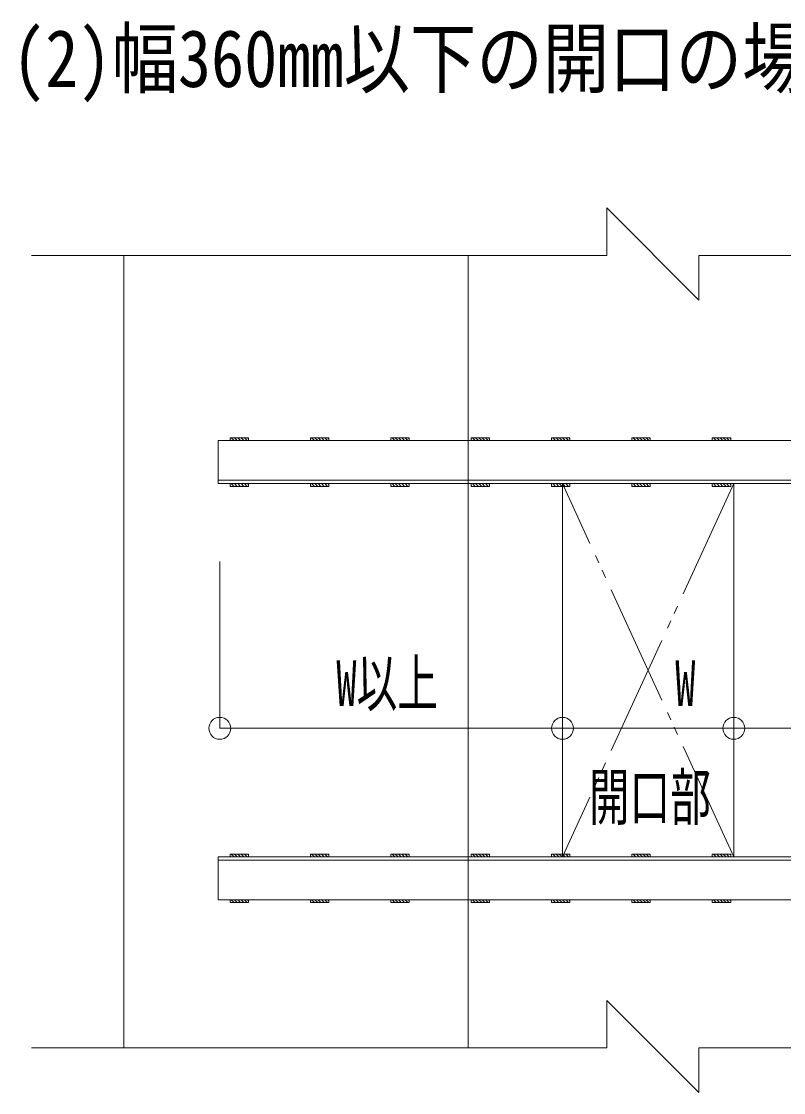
# Model space of a CAD drawing. Units: millimetres, scale not verified. Extents: x -2940 to 2940, y -2044 to 2044.
# Drawn here: x 1123 to 1575, y -1310 to -674 of the extents above; entities that cross this region are included whole.
import ezdxf
from ezdxf.enums import TextEntityAlignment as Align

# ---------------------------------------------------------------- set-up
doc = ezdxf.new("R2010")
doc.units = ezdxf.units.MM
doc.header["$LTSCALE"] = 8
doc.linetypes.add('DASHED1', pattern=[1.8, 1.2, -0.6])
doc.linetypes.add('DOUBLE_CHAIN2', pattern=[12.8, 9, -1, 0.6, -0.6, 0.6, -1])
for name, color, linetype, lineweight in [('0-0_特記', 4, 'Continuous', 18), ('0-1_0-0', 7, 'Continuous', 18), ('0-D_ADD_LINE', 4, 'DASHED1', 9)]:
    doc.layers.add(name, color=color, linetype=linetype, lineweight=lineweight)
doc.layers.add('0-B_96', color=7, linetype='Continuous')
doc.styles.add('ＭＳ ゴシック', font='')
doc.styles.get('ＭＳ ゴシック').set_extended_font_data('MS Gothic')

msp = doc.modelspace()

# ---------------------------------------------------------------- linework, layer by layer
at = {"layer": '0-1_0-0', "color": 4, "lineweight": 9}
for p, q in [((1470.369, -784.774), (1470.369, -812.93)), ((1525.026, -839.43), (1470.369, -784.774)), ((1470.369, -812.93), (1128.781, -812.93)), ((1896.987, -812.93), (1525.026, -812.93)), ((1525.026, -812.93), (1525.026, -839.43)), ((1740.978, -922.887), (1239.608, -922.887)), ((1239.608, -948.444), (1239.608, -922.887)), ((1740.978, -946.399), (1239.608, -946.399)), ((1740.978, -948.444), (1239.608, -948.444)), ((1444.002, -1170.034), (1444.002, -948.444)), ((1545.693, -948.444), (1444.002, -948.444)), ((1545.693, -1170.034), (1545.693, -948.444)), ((1240.562, -994.749), (1240.562, -1093.726)), ((1240.562, -1093.726), (1741.93, -1093.726)), ((1239.608, -1170.034), (1740.978, -1170.034)), ((1239.608, -1195.59), (1239.608, -1170.034)), ((1545.693, -1170.034), (1444.002, -1170.034)), ((1239.608, -1172.078), (1740.978, -1172.078)), ((1239.608, -1195.59), (1740.978, -1195.59)), ((1470.369, -1255.336), (1470.369, -1283.491)), ((1525.026, -1309.991), (1470.369, -1255.336)), ((1470.369, -1283.491), (1128.781, -1283.491)), ((1837.774, -1283.491), (1525.026, -1283.491)), ((1525.026, -1283.491), (1525.026, -1309.991))]:
    msp.add_line(p, q, dxfattribs=at)
at = {"layer": '0-1_0-0'}
for p, q in [((1183.64, -1283.491), (1183.64, -812.93)), ((1388.075, -1283.491), (1388.075, -812.93)), ((1246.65, -921.242), (1257.618, -921.242)), ((1246.65, -922.887), (1246.65, -921.242)), ((1247.4, -921.242), (1249.046, -922.887)), ((1249.339, -921.242), (1250.985, -922.887)), ((1251.279, -921.242), (1252.924, -922.887)), ((1253.218, -921.242), (1254.864, -922.887)), ((1255.157, -921.242), (1256.803, -922.887)), ((1257.096, -921.242), (1257.618, -921.763)), ((1257.618, -921.242), (1257.618, -922.887)), ((1294.355, -921.242), (1305.322, -921.242)), ((1294.355, -922.887), (1294.355, -921.242)), ((1295.105, -921.242), (1296.751, -922.887)), ((1297.044, -921.242), (1298.69, -922.887)), ((1298.984, -921.242), (1300.629, -922.887)), ((1300.923, -921.242), (1302.569, -922.887)), ((1302.862, -921.242), (1304.508, -922.887)), ((1304.801, -921.242), (1305.322, -921.763)), ((1305.322, -921.242), (1305.322, -922.887)), ((1342.06, -921.242), (1353.027, -921.242)), ((1342.06, -922.887), (1342.06, -921.242)), ((1342.81, -921.242), (1344.456, -922.887)), ((1344.749, -921.242), (1346.395, -922.887)), ((1346.689, -921.242), (1348.334, -922.887)), ((1348.628, -921.242), (1350.274, -922.887)), ((1350.567, -921.242), (1352.213, -922.887)), ((1352.506, -921.242), (1353.027, -921.763)), ((1353.027, -921.242), (1353.027, -922.887)), ((1389.765, -921.242), (1400.733, -921.242)), ((1389.765, -922.887), (1389.765, -921.242)), ((1390.515, -921.242), (1392.161, -922.887)), ((1392.454, -921.242), (1394.1, -922.887)), ((1394.394, -921.242), (1396.039, -922.887)), ((1396.333, -921.242), (1397.979, -922.887)), ((1398.272, -921.242), (1399.918, -922.887)), ((1400.211, -921.242), (1400.733, -921.763)), ((1400.733, -921.242), (1400.733, -922.887)), ((1437.47, -921.242), (1448.438, -921.242)), ((1437.47, -922.887), (1437.47, -921.242)), ((1438.22, -921.242), (1439.866, -922.887)), ((1440.159, -921.242), (1441.805, -922.887)), ((1442.099, -921.242), (1443.744, -922.887)), ((1444.038, -921.242), (1445.684, -922.887)), ((1445.977, -921.242), (1447.623, -922.887)), ((1447.916, -921.242), (1448.438, -921.763)), ((1448.438, -921.242), (1448.438, -922.887)), ((1485.175, -921.242), (1496.142, -921.242)), ((1485.175, -922.887), (1485.175, -921.242)), ((1485.925, -921.242), (1487.571, -922.887)), ((1487.864, -921.242), (1489.51, -922.887)), ((1489.804, -921.242), (1491.449, -922.887)), ((1491.743, -921.242), (1493.389, -922.887)), ((1493.682, -921.242), (1495.328, -922.887)), ((1495.621, -921.242), (1496.142, -921.763)), ((1496.142, -921.242), (1496.142, -922.887)), ((1532.88, -921.242), (1543.847, -921.242)), ((1532.88, -922.887), (1532.88, -921.242)), ((1533.63, -921.242), (1535.276, -922.887)), ((1535.569, -921.242), (1537.215, -922.887)), ((1537.509, -921.242), (1539.154, -922.887)), ((1539.448, -921.242), (1541.094, -922.887)), ((1541.387, -921.242), (1543.033, -922.887)), ((1543.326, -921.242), (1543.847, -921.763)), ((1543.847, -921.242), (1543.847, -922.887)), ((1246.65, -922.43), (1247.107, -922.887)), ((1257.618, -922.887), (1246.65, -922.887)), ((1294.355, -922.43), (1294.812, -922.887)), ((1305.322, -922.887), (1294.355, -922.887)), ((1342.06, -922.43), (1342.517, -922.887)), ((1353.027, -922.887), (1342.06, -922.887)), ((1389.765, -922.43), (1390.222, -922.887)), ((1400.733, -922.887), (1389.765, -922.887)), ((1437.47, -922.43), (1437.927, -922.887)), ((1448.438, -922.887), (1437.47, -922.887)), ((1485.175, -922.43), (1485.632, -922.887)), ((1496.142, -922.887), (1485.175, -922.887)), ((1532.88, -922.43), (1533.337, -922.887)), ((1543.847, -922.887), (1532.88, -922.887)), ((1246.65, -948.444), (1257.618, -948.444)), ((1246.65, -950.089), (1246.65, -948.444)), ((1246.65, -949.632), (1247.107, -950.089)), ((1257.618, -950.089), (1246.65, -950.089)), ((1247.4, -948.444), (1249.046, -950.089)), ((1249.339, -948.444), (1250.985, -950.089)), ((1251.279, -948.444), (1252.924, -950.089)), ((1253.218, -948.444), (1254.864, -950.089)), ((1255.157, -948.444), (1256.803, -950.089)), ((1257.096, -948.444), (1257.618, -948.964)), ((1257.618, -948.444), (1257.618, -950.089)), ((1294.355, -948.444), (1305.322, -948.444)), ((1294.355, -950.089), (1294.355, -948.444)), ((1294.355, -949.632), (1294.812, -950.089)), ((1305.322, -950.089), (1294.355, -950.089)), ((1295.105, -948.444), (1296.751, -950.089)), ((1297.044, -948.444), (1298.69, -950.089)), ((1298.984, -948.444), (1300.629, -950.089)), ((1300.923, -948.444), (1302.569, -950.089)), ((1302.862, -948.444), (1304.508, -950.089)), ((1304.801, -948.444), (1305.322, -948.964)), ((1305.322, -948.444), (1305.322, -950.089)), ((1342.06, -948.444), (1353.027, -948.444)), ((1342.06, -950.089), (1342.06, -948.444)), ((1342.06, -949.632), (1342.517, -950.089)), ((1353.027, -950.089), (1342.06, -950.089)), ((1342.81, -948.444), (1344.456, -950.089)), ((1344.749, -948.444), (1346.395, -950.089)), ((1346.689, -948.444), (1348.334, -950.089)), ((1348.628, -948.444), (1350.274, -950.089)), ((1350.567, -948.444), (1352.213, -950.089)), ((1352.506, -948.444), (1353.027, -948.964)), ((1353.027, -948.444), (1353.027, -950.089)), ((1389.765, -948.444), (1400.733, -948.444)), ((1389.765, -950.089), (1389.765, -948.444)), ((1389.765, -949.632), (1390.222, -950.089)), ((1400.733, -950.089), (1389.765, -950.089)), ((1390.515, -948.444), (1392.161, -950.089)), ((1392.454, -948.444), (1394.1, -950.089)), ((1394.394, -948.444), (1396.039, -950.089)), ((1396.333, -948.444), (1397.979, -950.089)), ((1398.272, -948.444), (1399.918, -950.089)), ((1400.211, -948.444), (1400.733, -948.964)), ((1400.733, -948.444), (1400.733, -950.089)), ((1437.47, -948.444), (1448.438, -948.444)), ((1437.47, -950.089), (1437.47, -948.444)), ((1437.47, -949.632), (1437.927, -950.089)), ((1448.438, -950.089), (1437.47, -950.089)), ((1438.22, -948.444), (1439.866, -950.089)), ((1440.159, -948.444), (1441.805, -950.089)), ((1442.099, -948.444), (1443.744, -950.089)), ((1444.038, -948.444), (1445.684, -950.089)), ((1445.977, -948.444), (1447.623, -950.089)), ((1447.916, -948.444), (1448.438, -948.964)), ((1448.438, -948.444), (1448.438, -950.089)), ((1485.175, -948.444), (1496.142, -948.444)), ((1485.175, -950.089), (1485.175, -948.444)), ((1485.175, -949.632), (1485.632, -950.089)), ((1496.142, -950.089), (1485.175, -950.089)), ((1485.925, -948.444), (1487.571, -950.089)), ((1487.864, -948.444), (1489.51, -950.089)), ((1489.804, -948.444), (1491.449, -950.089)), ((1491.743, -948.444), (1493.389, -950.089)), ((1493.682, -948.444), (1495.328, -950.089)), ((1495.621, -948.444), (1496.142, -948.964)), ((1496.142, -948.444), (1496.142, -950.089)), ((1532.88, -948.444), (1543.847, -948.444)), ((1532.88, -950.089), (1532.88, -948.444)), ((1532.88, -949.632), (1533.337, -950.089)), ((1543.847, -950.089), (1532.88, -950.089)), ((1533.63, -948.444), (1535.276, -950.089)), ((1535.569, -948.444), (1537.215, -950.089)), ((1537.509, -948.444), (1539.154, -950.089)), ((1539.448, -948.444), (1541.094, -950.089)), ((1541.387, -948.444), (1543.033, -950.089)), ((1543.326, -948.444), (1543.847, -948.964)), ((1543.847, -948.444), (1543.847, -950.089)), ((1246.65, -1168.388), (1257.618, -1168.388)), ((1246.65, -1170.034), (1246.65, -1168.388)), ((1246.65, -1169.576), (1247.107, -1170.034)), ((1257.618, -1170.034), (1246.65, -1170.034)), ((1247.4, -1168.388), (1249.046, -1170.034)), ((1249.339, -1168.388), (1250.985, -1170.034)), ((1251.279, -1168.388), (1252.924, -1170.034)), ((1253.218, -1168.388), (1254.864, -1170.034)), ((1255.157, -1168.388), (1256.803, -1170.034)), ((1257.096, -1168.388), (1257.618, -1168.909)), ((1257.618, -1168.388), (1257.618, -1170.034)), ((1294.355, -1168.388), (1305.322, -1168.388)), ((1294.355, -1170.034), (1294.355, -1168.388)), ((1294.355, -1169.576), (1294.812, -1170.034)), ((1305.322, -1170.034), (1294.355, -1170.034)), ((1295.105, -1168.388), (1296.751, -1170.034)), ((1297.044, -1168.388), (1298.69, -1170.034)), ((1298.984, -1168.388), (1300.629, -1170.034)), ((1300.923, -1168.388), (1302.569, -1170.034)), ((1302.862, -1168.388), (1304.508, -1170.034)), ((1304.801, -1168.388), (1305.322, -1168.909)), ((1305.322, -1168.388), (1305.322, -1170.034)), ((1342.06, -1168.388), (1353.027, -1168.388)), ((1342.06, -1170.034), (1342.06, -1168.388)), ((1342.06, -1169.576), (1342.517, -1170.034)), ((1353.027, -1170.034), (1342.06, -1170.034)), ((1342.81, -1168.388), (1344.456, -1170.034)), ((1344.749, -1168.388), (1346.395, -1170.034)), ((1346.689, -1168.388), (1348.334, -1170.034)), ((1348.628, -1168.388), (1350.274, -1170.034)), ((1350.567, -1168.388), (1352.213, -1170.034)), ((1352.506, -1168.388), (1353.027, -1168.909)), ((1353.027, -1168.388), (1353.027, -1170.034)), ((1389.765, -1168.388), (1400.733, -1168.388)), ((1389.765, -1170.034), (1389.765, -1168.388)), ((1389.765, -1169.576), (1390.222, -1170.034)), ((1400.733, -1170.034), (1389.765, -1170.034)), ((1390.515, -1168.388), (1392.161, -1170.034)), ((1392.454, -1168.388), (1394.1, -1170.034)), ((1394.394, -1168.388), (1396.039, -1170.034)), ((1396.333, -1168.388), (1397.979, -1170.034)), ((1398.272, -1168.388), (1399.918, -1170.034)), ((1400.211, -1168.388), (1400.733, -1168.909)), ((1400.733, -1168.388), (1400.733, -1170.034)), ((1437.47, -1168.388), (1448.438, -1168.388)), ((1437.47, -1170.034), (1437.47, -1168.388)), ((1437.47, -1169.576), (1437.927, -1170.034)), ((1448.438, -1170.034), (1437.47, -1170.034)), ((1438.22, -1168.388), (1439.866, -1170.034)), ((1440.159, -1168.388), (1441.805, -1170.034)), ((1442.099, -1168.388), (1443.744, -1170.034)), ((1444.038, -1168.388), (1445.684, -1170.034)), ((1445.977, -1168.388), (1447.623, -1170.034)), ((1447.916, -1168.388), (1448.438, -1168.909)), ((1448.438, -1168.388), (1448.438, -1170.034)), ((1485.175, -1168.388), (1496.142, -1168.388)), ((1485.175, -1170.034), (1485.175, -1168.388)), ((1485.175, -1169.576), (1485.632, -1170.034)), ((1496.142, -1170.034), (1485.175, -1170.034)), ((1485.925, -1168.388), (1487.571, -1170.034)), ((1487.864, -1168.388), (1489.51, -1170.034)), ((1489.804, -1168.388), (1491.449, -1170.034)), ((1491.743, -1168.388), (1493.389, -1170.034)), ((1493.682, -1168.388), (1495.328, -1170.034)), ((1495.621, -1168.388), (1496.142, -1168.909)), ((1496.142, -1168.388), (1496.142, -1170.034)), ((1532.88, -1168.388), (1543.847, -1168.388)), ((1532.88, -1170.034), (1532.88, -1168.388)), ((1532.88, -1169.576), (1533.337, -1170.034)), ((1543.847, -1170.034), (1532.88, -1170.034)), ((1533.63, -1168.388), (1535.276, -1170.034)), ((1535.569, -1168.388), (1537.215, -1170.034)), ((1537.509, -1168.388), (1539.154, -1170.034)), ((1539.448, -1168.388), (1541.094, -1170.034)), ((1541.387, -1168.388), (1543.033, -1170.034)), ((1543.326, -1168.388), (1543.847, -1168.909)), ((1543.847, -1168.388), (1543.847, -1170.034)), ((1246.65, -1195.59), (1257.618, -1195.59)), ((1246.65, -1197.234), (1246.65, -1195.59)), ((1247.4, -1195.59), (1249.046, -1197.234)), ((1249.339, -1195.59), (1250.985, -1197.234)), ((1251.279, -1195.59), (1252.924, -1197.234)), ((1253.218, -1195.59), (1254.864, -1197.234)), ((1255.157, -1195.59), (1256.803, -1197.234)), ((1257.096, -1195.59), (1257.618, -1196.11)), ((1257.618, -1195.59), (1257.618, -1197.234)), ((1294.355, -1195.59), (1305.322, -1195.59)), ((1294.355, -1197.234), (1294.355, -1195.59)), ((1295.105, -1195.59), (1296.751, -1197.234)), ((1297.044, -1195.59), (1298.69, -1197.234)), ((1298.984, -1195.59), (1300.629, -1197.234)), ((1300.923, -1195.59), (1302.569, -1197.234)), ((1302.862, -1195.59), (1304.508, -1197.234)), ((1304.801, -1195.59), (1305.322, -1196.11)), ((1305.322, -1195.59), (1305.322, -1197.234)), ((1342.06, -1195.59), (1353.027, -1195.59)), ((1342.06, -1197.234), (1342.06, -1195.59)), ((1342.81, -1195.59), (1344.456, -1197.234)), ((1344.749, -1195.59), (1346.395, -1197.234)), ((1346.689, -1195.59), (1348.334, -1197.234)), ((1348.628, -1195.59), (1350.274, -1197.234)), ((1350.567, -1195.59), (1352.213, -1197.234)), ((1352.506, -1195.59), (1353.027, -1196.11)), ((1353.027, -1195.59), (1353.027, -1197.234)), ((1389.765, -1195.59), (1400.733, -1195.59)), ((1389.765, -1197.234), (1389.765, -1195.59)), ((1390.515, -1195.59), (1392.161, -1197.234)), ((1392.454, -1195.59), (1394.1, -1197.234)), ((1394.394, -1195.59), (1396.039, -1197.234)), ((1396.333, -1195.59), (1397.979, -1197.234)), ((1398.272, -1195.59), (1399.918, -1197.234)), ((1400.211, -1195.59), (1400.733, -1196.11)), ((1400.733, -1195.59), (1400.733, -1197.234)), ((1437.47, -1195.59), (1448.438, -1195.59)), ((1437.47, -1197.234), (1437.47, -1195.59)), ((1438.22, -1195.59), (1439.866, -1197.234)), ((1440.159, -1195.59), (1441.805, -1197.234)), ((1442.099, -1195.59), (1443.744, -1197.234)), ((1444.038, -1195.59), (1445.684, -1197.234)), ((1445.977, -1195.59), (1447.623, -1197.234)), ((1447.916, -1195.59), (1448.438, -1196.11)), ((1448.438, -1195.59), (1448.438, -1197.234)), ((1485.175, -1195.59), (1496.142, -1195.59)), ((1485.175, -1197.234), (1485.175, -1195.59)), ((1485.925, -1195.59), (1487.571, -1197.234)), ((1487.864, -1195.59), (1489.51, -1197.234)), ((1489.804, -1195.59), (1491.449, -1197.234)), ((1491.743, -1195.59), (1493.389, -1197.234)), ((1493.682, -1195.59), (1495.328, -1197.234)), ((1495.621, -1195.59), (1496.142, -1196.11)), ((1496.142, -1195.59), (1496.142, -1197.234)), ((1532.88, -1195.59), (1543.847, -1195.59)), ((1532.88, -1197.234), (1532.88, -1195.59)), ((1533.63, -1195.59), (1535.276, -1197.234)), ((1535.569, -1195.59), (1537.215, -1197.234)), ((1537.509, -1195.59), (1539.154, -1197.234)), ((1539.448, -1195.59), (1541.094, -1197.234)), ((1541.387, -1195.59), (1543.033, -1197.234)), ((1543.326, -1195.59), (1543.847, -1196.11)), ((1543.847, -1195.59), (1543.847, -1197.234)), ((1246.65, -1196.778), (1247.107, -1197.234)), ((1257.618, -1197.234), (1246.65, -1197.234)), ((1294.355, -1196.778), (1294.812, -1197.234)), ((1305.322, -1197.234), (1294.355, -1197.234)), ((1342.06, -1196.778), (1342.517, -1197.234)), ((1353.027, -1197.234), (1342.06, -1197.234)), ((1389.765, -1196.778), (1390.222, -1197.234)), ((1400.733, -1197.234), (1389.765, -1197.234)), ((1437.47, -1196.778), (1437.927, -1197.234)), ((1448.438, -1197.234), (1437.47, -1197.234)), ((1485.175, -1196.778), (1485.632, -1197.234)), ((1496.142, -1197.234), (1485.175, -1197.234)), ((1532.88, -1196.778), (1533.337, -1197.234)), ((1543.847, -1197.234), (1532.88, -1197.234))]:
    msp.add_line(p, q, dxfattribs=at)
at = {"layer": '0-1_0-0', "color": 4, "linetype": 'DOUBLE_CHAIN2', "lineweight": 9}
for p, q in [((1545.693, -948.45), (1444.002, -1170.034)), ((1545.693, -1170.034), (1444.002, -948.453))]:
    msp.add_line(p, q, dxfattribs=at)
at = {"layer": '0-1_0-0', "color": 4, "lineweight": 9}
for centre in [(1240.562, -1093.726), (1444.002, -1093.726), (1545.693, -1093.726)]:
    msp.add_circle(centre, 6.495, dxfattribs=at)
at = {"layer": '0-D_ADD_LINE'}
msp.add_line((1545.693, -1170.034), (1569.906, -1170.034), dxfattribs=at)

# ---------------------------------------------------------------- texts
at = {"layer": '0-0_特記', "color": 7, "style": 'ＭＳ ゴシック', "width": 0.65}
for s, p in [('W以上', (1309.754, -1088.672)), ('W', (1510.919, -1088.672)), ('開口部', (1459.677, -1156.306))]:
    msp.add_text(s, height=27.21, dxfattribs=at).set_placement(p, align=Align.BOTTOM_LEFT)
at = {"layer": '0-B_96', "style": 'ＭＳ ゴシック', "width": 0.85}
msp.add_text('(2)幅360mm以下の開口の場合', height=34.01, dxfattribs=at).set_placement((1117.275, -723.158), align=Align.BOTTOM_LEFT)

doc.saveas('drawing.dxf')
